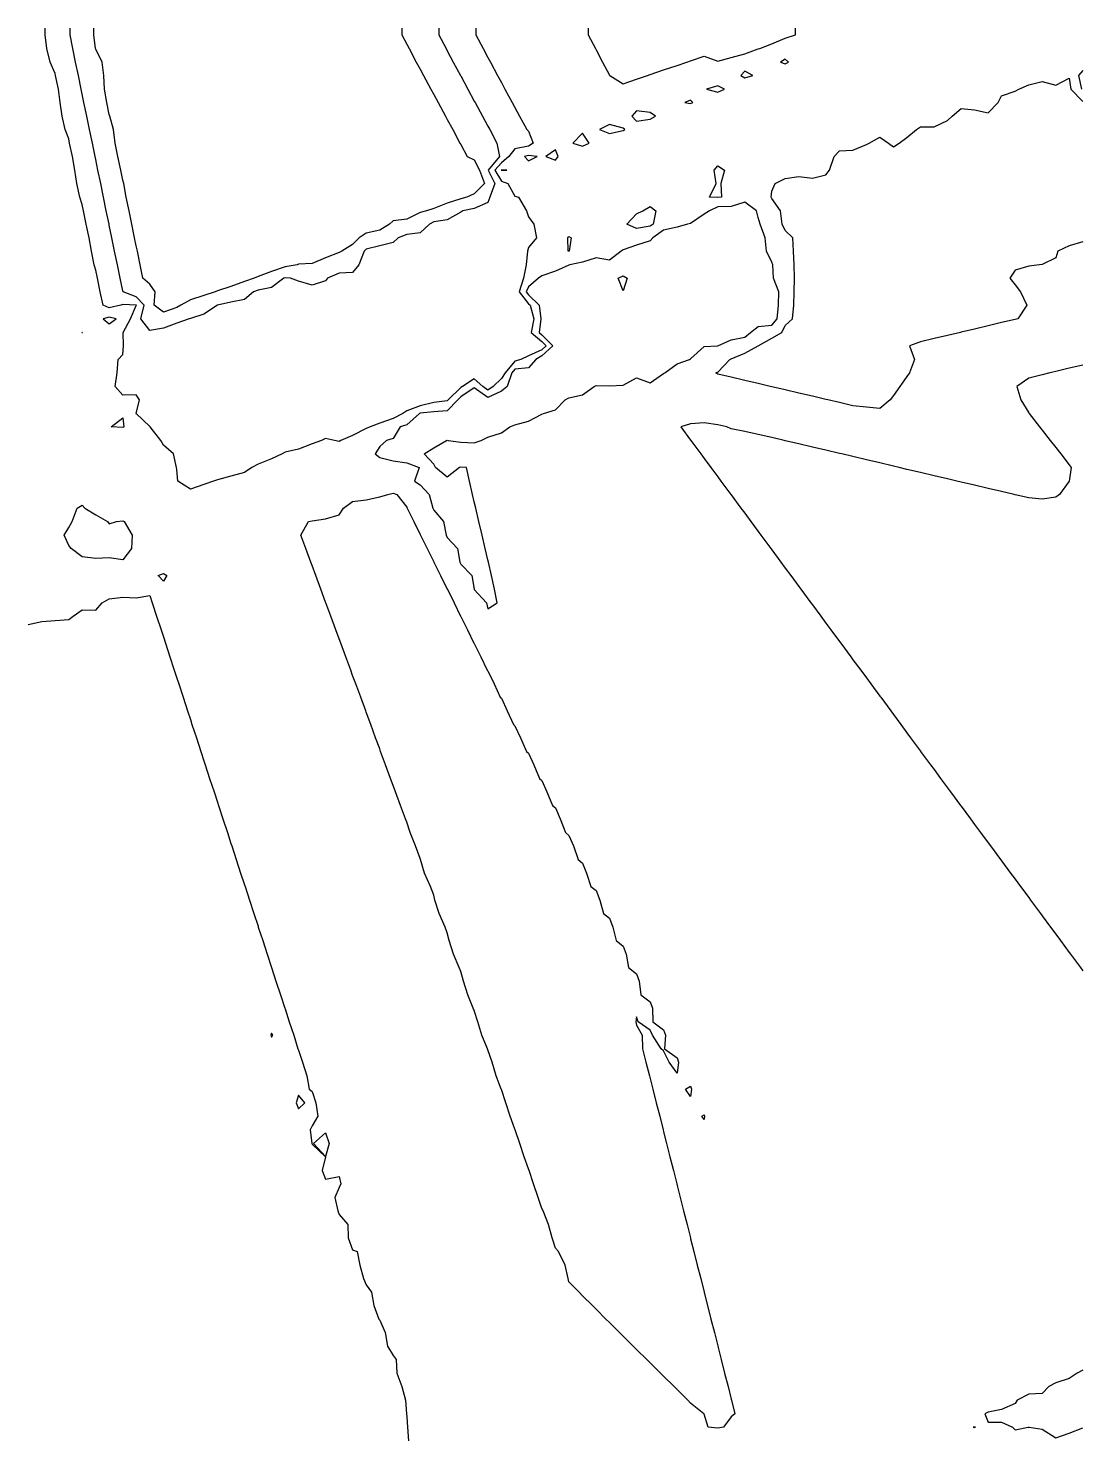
# Model space of a CAD drawing. Header units: metres. Extents: x 2681030 to 2681330, y 1246000 to 1246290.
# Drawn here: x 2681080.3 to 2681119.2, y 1246237.8 to 1246290 of the extents above; entities that cross this region are included whole.
import ezdxf

# ---------------------------------------------------------------- set-up
doc = ezdxf.new("R2010")
doc.units = ezdxf.units.M
doc.layers.add('BASIS_HOEHENLINIEN', color=8, linetype='Continuous')

msp = doc.modelspace()

# ---------------------------------------------------------------- linework, layer by layer
at = {"layer": 'BASIS_HOEHENLINIEN'}
for points in [[(2681096.804, 1246290, 430), (2681096.804, 1246289.75, 430), (2681097.073, 1246289.25, 430), (2681097.25, 1246288.922, 430), (2681097.343, 1246288.75, 430), (2681097.612, 1246288.25, 430), (2681097.75, 1246287.993, 430), (2681097.881, 1246287.75, 430), (2681098.15, 1246287.25, 430), (2681098.25, 1246287.064, 430), (2681098.419, 1246286.75, 430), (2681098.688, 1246286.25, 430), (2681098.75, 1246286.188, 430), (2681098.93, 1246285.75, 430), (2681098.75, 1246285.64, 430), (2681098.25, 1246285.541, 430), (2681098.025, 1246285.25, 430), (2681097.75, 1246285.017, 430), (2681097.506, 1246284.75, 430), (2681097.75, 1246284.347, 430), (2681097.992, 1246284.25, 430), (2681098.25, 1246283.788, 430), (2681098.378, 1246283.75, 430), (2681098.679, 1246283.25, 430), (2681098.75, 1246283.023, 430), (2681098.95, 1246282.75, 430), (2681099.05, 1246282.25, 430), (2681098.75, 1246281.894, 430), (2681098.718, 1246281.75, 430), (2681098.672, 1246281.25, 430), (2681098.567, 1246280.75, 430), (2681098.41, 1246280.25, 430), (2681098.75, 1246279.81, 430), (2681098.812, 1246279.75, 430), (2681098.952, 1246279.25, 430), (2681098.85, 1246278.75, 430), (2681099.25, 1246278.409, 430), (2681099.409, 1246278.25, 430), (2681099.25, 1246278.105, 430), (2681098.75, 1246277.886, 430), (2681098.475, 1246277.75, 430), (2681098.25, 1246277.678, 430), (2681097.893, 1246277.25, 430), (2681097.75, 1246277.044, 430), (2681097.45, 1246276.75, 430), (2681097.25, 1246276.605, 430), (2681097.067, 1246276.75, 430), (2681096.75, 1246277.031, 430), (2681096.311, 1246276.75, 430), (2681096.25, 1246276.704, 430), (2681095.787, 1246276.25, 430), (2681095.75, 1246276.212, 430), (2681095.25, 1246276.15, 430), (2681094.75, 1246276.036, 430), (2681094.25, 1246275.849, 430), (2681094.11, 1246275.75, 430), (2681093.75, 1246275.561, 430), (2681093.25, 1246275.393, 430), (2681092.896, 1246275.25, 430), (2681092.75, 1246275.191, 430), (2681092.25, 1246274.93, 430), (2681091.819, 1246274.75, 430), (2681091.75, 1246274.713, 430), (2681091.585, 1246274.75, 430), (2681091.25, 1246274.827, 430), (2681091.097, 1246274.75, 430), (2681090.75, 1246274.624, 430), (2681090.25, 1246274.434, 430), (2681089.75, 1246274.319, 430), (2681089.646, 1246274.25, 430), (2681089.25, 1246274.066, 430), (2681088.75, 1246273.879, 430), (2681088.528, 1246273.75, 430), (2681088.25, 1246273.569, 430), (2681087.75, 1246273.429, 430), (2681087.25, 1246273.3, 430), (2681087.106, 1246273.25, 430), (2681086.75, 1246273.12, 430), (2681086.25, 1246272.952, 430), (2681085.786, 1246273.25, 430), (2681085.75, 1246273.672, 430), (2681085.74, 1246273.75, 430), (2681085.627, 1246274.25, 430), (2681085.25, 1246274.579, 430), (2681085.154, 1246274.75, 430), (2681084.757, 1246275.25, 430), (2681084.75, 1246275.273, 430), (2681084.25, 1246275.749, 430), (2681084.229, 1246275.75, 430), (2681084.25, 1246275.751, 430), (2681084.362, 1246276.25, 430), (2681084.25, 1246276.436, 430), (2681083.75, 1246276.427, 430), (2681083.467, 1246276.75, 430), (2681083.546, 1246277.25, 430), (2681083.576, 1246277.75, 430), (2681083.75, 1246277.934, 430), (2681083.774, 1246278.25, 430), (2681083.764, 1246278.75, 430), (2681084.033, 1246279.25, 430), (2681084.25, 1246279.737, 430), (2681084.255, 1246279.75, 430), (2681084.25, 1246279.755, 430), (2681083.75, 1246279.774, 430), (2681083.672, 1246279.75, 430), (2681083.25, 1246279.655, 430), (2681083.018, 1246279.75, 430), (2681082.915, 1246280.25, 430), (2681082.812, 1246280.75, 430), (2681082.75, 1246281.05, 430), (2681082.695, 1246281.25, 430), (2681082.59, 1246281.75, 430), (2681082.503, 1246282.25, 430), (2681082.4, 1246282.75, 430), (2681082.297, 1246283.25, 430), (2681082.25, 1246283.476, 430), (2681082.163, 1246283.75, 430), (2681082.053, 1246284.25, 430), (2681081.979, 1246284.75, 430), (2681081.884, 1246285.25, 430), (2681081.781, 1246285.75, 430), (2681081.75, 1246285.902, 430), (2681081.621, 1246286.25, 430), (2681081.505, 1246286.75, 430), (2681081.432, 1246287.25, 430), (2681081.369, 1246287.75, 430), (2681081.266, 1246288.25, 430), (2681081.25, 1246288.329, 430), (2681081.061, 1246288.75, 430), (2681080.943, 1246289.25, 430), (2681080.873, 1246289.75, 430), (2681080.873, 1246290, 430)], [(2681095.435, 1246290, 430.5), (2681095.435, 1246289.75, 430.5), (2681095.704, 1246289.25, 430.5), (2681095.75, 1246289.165, 430.5), (2681095.973, 1246288.75, 430.5), (2681096.243, 1246288.25, 430.5), (2681096.25, 1246288.236, 430.5), (2681096.512, 1246287.75, 430.5), (2681096.75, 1246287.307, 430.5), (2681096.781, 1246287.25, 430.5), (2681097.05, 1246286.75, 430.5), (2681097.25, 1246286.378, 430.5), (2681097.319, 1246286.25, 430.5), (2681097.588, 1246285.75, 430.5), (2681097.681, 1246285.25, 430.5), (2681097.264, 1246284.75, 430.5), (2681097.508, 1246284.25, 430.5), (2681097.321, 1246283.75, 430.5), (2681097.25, 1246283.554, 430.5), (2681096.75, 1246283.329, 430.5), (2681096.33, 1246283.25, 430.5), (2681096.25, 1246283.194, 430.5), (2681095.75, 1246282.914, 430.5), (2681095.25, 1246282.833, 430.5), (2681095.087, 1246282.75, 430.5), (2681094.75, 1246282.43, 430.5), (2681094.25, 1246282.371, 430.5), (2681093.938, 1246282.25, 430.5), (2681093.75, 1246282.073, 430.5), (2681093.25, 1246281.945, 430.5), (2681092.75, 1246281.826, 430.5), (2681092.675, 1246281.75, 430.5), (2681092.475, 1246281.25, 430.5), (2681092.25, 1246280.969, 430.5), (2681091.75, 1246280.941, 430.5), (2681091.324, 1246280.75, 430.5), (2681091.25, 1246280.661, 430.5), (2681090.75, 1246280.494, 430.5), (2681090.25, 1246280.644, 430.5), (2681089.947, 1246280.75, 430.5), (2681089.75, 1246280.766, 430.5), (2681089.707, 1246280.75, 430.5), (2681089.25, 1246280.405, 430.5), (2681088.75, 1246280.311, 430.5), (2681088.589, 1246280.25, 430.5), (2681088.25, 1246279.971, 430.5), (2681087.75, 1246279.871, 430.5), (2681087.25, 1246279.752, 430.5), (2681087.247, 1246279.75, 430.5), (2681086.75, 1246279.422, 430.5), (2681086.25, 1246279.258, 430.5), (2681086.206, 1246279.25, 430.5), (2681085.75, 1246279.095, 430.5), (2681085.25, 1246278.906, 430.5), (2681084.75, 1246278.814, 430.5), (2681084.415, 1246279.25, 430.5), (2681084.539, 1246279.75, 430.5), (2681084.25, 1246280.068, 430.5), (2681083.758, 1246280.25, 430.5), (2681083.75, 1246280.287, 430.5), (2681083.655, 1246280.75, 430.5), (2681083.552, 1246281.25, 430.5), (2681083.448, 1246281.75, 430.5), (2681083.345, 1246282.25, 430.5), (2681083.25, 1246282.713, 430.5), (2681083.242, 1246282.75, 430.5), (2681083.139, 1246283.25, 430.5), (2681083.036, 1246283.75, 430.5), (2681082.933, 1246284.25, 430.5), (2681082.83, 1246284.75, 430.5), (2681082.75, 1246285.139, 430.5), (2681082.727, 1246285.25, 430.5), (2681082.624, 1246285.75, 430.5), (2681082.521, 1246286.25, 430.5), (2681082.418, 1246286.75, 430.5), (2681082.315, 1246287.25, 430.5), (2681082.25, 1246287.565, 430.5), (2681082.212, 1246287.75, 430.5), (2681082.109, 1246288.25, 430.5), (2681082.006, 1246288.75, 430.5), (2681081.903, 1246289.25, 430.5), (2681081.8, 1246289.75, 430.5), (2681081.8, 1246290, 430.5)], [(2681094.066, 1246290, 431), (2681094.066, 1246289.75, 431), (2681094.25, 1246289.408, 431), (2681094.335, 1246289.25, 431), (2681094.604, 1246288.75, 431), (2681094.75, 1246288.48, 431), (2681094.874, 1246288.25, 431), (2681095.143, 1246287.75, 431), (2681095.25, 1246287.551, 431), (2681095.412, 1246287.25, 431), (2681095.681, 1246286.75, 431), (2681095.75, 1246286.622, 431), (2681095.95, 1246286.25, 431), (2681096.219, 1246285.75, 431), (2681096.25, 1246285.693, 431), (2681096.488, 1246285.25, 431), (2681096.75, 1246285.128, 431), (2681096.944, 1246284.75, 431), (2681097.122, 1246284.25, 431), (2681096.75, 1246283.878, 431), (2681096.469, 1246283.75, 431), (2681096.25, 1246283.683, 431), (2681095.75, 1246283.53, 431), (2681095.25, 1246283.333, 431), (2681094.979, 1246283.25, 431), (2681094.75, 1246283.185, 431), (2681094.25, 1246282.94, 431), (2681093.75, 1246282.87, 431), (2681093.616, 1246282.75, 431), (2681093.25, 1246282.527, 431), (2681092.75, 1246282.42, 431), (2681092.49, 1246282.25, 431), (2681092.25, 1246282.002, 431), (2681091.844, 1246281.75, 431), (2681091.75, 1246281.699, 431), (2681091.25, 1246281.505, 431), (2681090.75, 1246281.292, 431), (2681090.25, 1246281.267, 431), (2681090.202, 1246281.25, 431), (2681089.75, 1246281.172, 431), (2681089.25, 1246280.999, 431), (2681088.75, 1246280.821, 431), (2681088.607, 1246280.75, 431), (2681088.25, 1246280.627, 431), (2681087.75, 1246280.443, 431), (2681087.25, 1246280.282, 431), (2681087.165, 1246280.25, 431), (2681086.75, 1246280.107, 431), (2681086.25, 1246279.948, 431), (2681085.9, 1246279.75, 431), (2681085.75, 1246279.669, 431), (2681085.25, 1246279.502, 431), (2681084.904, 1246279.75, 431), (2681084.944, 1246280.25, 431), (2681084.75, 1246280.532, 431), (2681084.497, 1246280.75, 431), (2681084.394, 1246281.25, 431), (2681084.291, 1246281.75, 431), (2681084.25, 1246281.95, 431), (2681084.188, 1246282.25, 431), (2681084.085, 1246282.75, 431), (2681083.982, 1246283.25, 431), (2681083.879, 1246283.75, 431), (2681083.785, 1246284.25, 431), (2681083.75, 1246284.376, 431), (2681083.673, 1246284.75, 431), (2681083.57, 1246285.25, 431), (2681083.471, 1246285.75, 431), (2681083.41, 1246286.25, 431), (2681083.274, 1246286.75, 431), (2681083.25, 1246286.802, 431), (2681083.158, 1246287.25, 431), (2681083.073, 1246287.75, 431), (2681083.048, 1246288.25, 431), (2681082.991, 1246288.75, 431), (2681082.75, 1246289.228, 431), (2681082.745, 1246289.25, 431), (2681082.683, 1246289.75, 431), (2681082.683, 1246290, 431)], [(2681100.958, 1246290, 429.5), (2681100.958, 1246289.75, 429.5), (2681101.225, 1246289.25, 429.5), (2681101.25, 1246289.203, 429.5), (2681101.492, 1246288.75, 429.5), (2681101.75, 1246288.267, 429.5), (2681101.76, 1246288.25, 429.5), (2681102.25, 1246287.942, 429.5), (2681102.75, 1246288.113, 429.5), (2681103.151, 1246288.25, 429.5), (2681103.25, 1246288.284, 429.5), (2681103.75, 1246288.455, 429.5), (2681104.25, 1246288.626, 429.5), (2681104.613, 1246288.75, 429.5), (2681104.75, 1246288.797, 429.5), (2681105.25, 1246288.968, 429.5), (2681105.75, 1246288.782, 429.5), (2681106.25, 1246288.912, 429.5), (2681106.75, 1246289.051, 429.5), (2681107.25, 1246289.232, 429.5), (2681107.304, 1246289.25, 429.5), (2681107.75, 1246289.418, 429.5), (2681108.25, 1246289.626, 429.5), (2681108.632, 1246289.75, 429.5), (2681108.632, 1246290, 429.5)], [(2681108.25, 1246288.679, 429.5), (2681108.374, 1246288.75, 429.5), (2681108.25, 1246288.853, 429.5), (2681108.067, 1246288.75, 429.5), (2681108.25, 1246288.679, 429.5)], [(2681112.13, 1246276.25, 430), (2681111.75, 1246275.931, 430), (2681111.25, 1246275.982, 430), (2681110.75, 1246276.032, 430), (2681110.25, 1246276.149, 430), (2681109.821, 1246276.25, 430), (2681109.75, 1246276.267, 430), (2681109.25, 1246276.384, 430), (2681108.75, 1246276.502, 430), (2681108.25, 1246276.619, 430), (2681107.75, 1246276.737, 430), (2681107.694, 1246276.75, 430), (2681107.25, 1246276.854, 430), (2681106.75, 1246276.972, 430), (2681106.25, 1246277.09, 430), (2681105.75, 1246277.207, 430), (2681105.678, 1246277.25, 430), (2681105.75, 1246277.283, 430), (2681106.201, 1246277.75, 430), (2681106.25, 1246277.77, 430), (2681106.75, 1246277.974, 430), (2681107.25, 1246278.248, 430), (2681107.252, 1246278.25, 430), (2681107.75, 1246278.533, 430), (2681108.121, 1246278.75, 430), (2681108.25, 1246278.999, 430), (2681108.514, 1246279.25, 430), (2681108.563, 1246279.75, 430), (2681108.573, 1246280.25, 430), (2681108.594, 1246280.75, 430), (2681108.574, 1246281.25, 430), (2681108.552, 1246281.75, 430), (2681108.533, 1246282.25, 430), (2681108.25, 1246282.52, 430), (2681108.133, 1246282.75, 430), (2681108.07, 1246283.25, 430), (2681107.75, 1246283.704, 430), (2681107.729, 1246283.75, 430), (2681107.75, 1246283.968, 430), (2681107.87, 1246284.25, 430), (2681108.25, 1246284.44, 430), (2681108.75, 1246284.509, 430), (2681109.25, 1246284.457, 430), (2681109.75, 1246284.579, 430), (2681109.882, 1246284.75, 430), (2681110.054, 1246285.25, 430), (2681110.25, 1246285.461, 430), (2681110.75, 1246285.485, 430), (2681111.25, 1246285.698, 430), (2681111.347, 1246285.75, 430), (2681111.75, 1246285.964, 430), (2681112.062, 1246285.75, 430), (2681112.25, 1246285.61, 430), (2681112.462, 1246285.75, 430), (2681112.75, 1246285.956, 430), (2681113.108, 1246286.25, 430), (2681113.25, 1246286.356, 430), (2681113.75, 1246286.352, 430), (2681114.25, 1246286.582, 430), (2681114.424, 1246286.75, 430), (2681114.75, 1246287.033, 430), (2681115.25, 1246286.98, 430), (2681115.75, 1246286.868, 430), (2681116.123, 1246287.25, 430), (2681116.25, 1246287.494, 430), (2681116.75, 1246287.668, 430), (2681116.884, 1246287.75, 430), (2681117.25, 1246287.902, 430), (2681117.75, 1246288.024, 430), (2681118.25, 1246287.894, 430), (2681118.75, 1246288.15, 430), (2681118.81, 1246287.75, 430), (2681119.25, 1246287.289, 430)], [(2681106.75, 1246288.163, 429.5), (2681107.054, 1246288.25, 429.5), (2681106.75, 1246288.408, 429.5), (2681106.61, 1246288.25, 429.5), (2681106.75, 1246288.163, 429.5)], [(2681119.25, 1246288.438, 429.5), (2681119.089, 1246288.25, 429.5), (2681119.206, 1246287.75, 429.5)], [(2681105.75, 1246287.633, 429.5), (2681105.999, 1246287.75, 429.5), (2681105.75, 1246287.87, 429.5), (2681105.341, 1246287.75, 429.5), (2681105.75, 1246287.633, 429.5)], [(2681104.75, 1246287.209, 429.5), (2681104.825, 1246287.25, 429.5), (2681104.75, 1246287.341, 429.5), (2681104.529, 1246287.25, 429.5), (2681104.75, 1246287.209, 429.5)], [(2681103.25, 1246286.637, 429.5), (2681103.451, 1246286.75, 429.5), (2681103.25, 1246286.882, 429.5), (2681102.75, 1246286.945, 429.5), (2681102.578, 1246286.75, 429.5), (2681102.75, 1246286.557, 429.5), (2681103.25, 1246286.637, 429.5)], [(2681100.75, 1246285.642, 429.5), (2681101.002, 1246285.75, 429.5), (2681100.75, 1246286.114, 429.5), (2681100.395, 1246285.75, 429.5), (2681100.75, 1246285.642, 429.5)], [(2681102.25, 1246286.216, 429.5), (2681102.312, 1246286.25, 429.5), (2681102.25, 1246286.303, 429.5), (2681101.75, 1246286.443, 429.5), (2681101.373, 1246286.25, 429.5), (2681101.75, 1246286.107, 429.5), (2681102.25, 1246286.216, 429.5)], [(2681099.75, 1246285.121, 429.5), (2681099.85, 1246285.25, 429.5), (2681099.75, 1246285.498, 429.5), (2681099.389, 1246285.25, 429.5), (2681099.75, 1246285.121, 429.5)], [(2681098.75, 1246285.089, 429.5), (2681099.079, 1246285.25, 429.5), (2681098.75, 1246285.292, 429.5), (2681098.6, 1246285.25, 429.5), (2681098.75, 1246285.089, 429.5)], [(2681097.75, 1246284.745, 429.5), (2681097.956, 1246284.75, 429.5), (2681097.75, 1246284.753, 429.5), (2681097.747, 1246284.75, 429.5), (2681097.75, 1246284.745, 429.5)], [(2681105.893, 1246283.75, 430), (2681105.75, 1246283.741, 430), (2681105.451, 1246283.75, 430), (2681105.698, 1246284.25, 430), (2681105.617, 1246284.75, 430), (2681105.75, 1246284.908, 430), (2681105.996, 1246284.75, 430), (2681105.861, 1246284.25, 430), (2681105.893, 1246283.75, 430)], [(2681097.25, 1246268.518, 429.5), (2681097.591, 1246268.75, 429.5), (2681097.501, 1246269.25, 429.5), (2681097.385, 1246269.75, 429.5), (2681097.269, 1246270.25, 429.5), (2681097.25, 1246270.331, 429.5), (2681097.153, 1246270.75, 429.5), (2681097.036, 1246271.25, 429.5), (2681096.92, 1246271.75, 429.5), (2681096.804, 1246272.25, 429.5), (2681096.75, 1246272.483, 429.5), (2681096.688, 1246272.75, 429.5), (2681096.571, 1246273.25, 429.5), (2681096.455, 1246273.75, 429.5), (2681096.25, 1246273.768, 429.5), (2681096.205, 1246273.75, 429.5), (2681095.75, 1246273.393, 429.5), (2681095.316, 1246273.75, 429.5), (2681095.25, 1246273.874, 429.5), (2681094.895, 1246274.25, 429.5), (2681095.25, 1246274.481, 429.5), (2681095.723, 1246274.75, 429.5), (2681095.75, 1246274.76, 429.5), (2681095.784, 1246274.75, 429.5), (2681096.25, 1246274.682, 429.5), (2681096.75, 1246274.668, 429.5), (2681097.001, 1246274.75, 429.5), (2681097.25, 1246274.874, 429.5), (2681097.75, 1246275.035, 429.5), (2681098.058, 1246275.25, 429.5), (2681098.25, 1246275.334, 429.5), (2681098.75, 1246275.46, 429.5), (2681099.25, 1246275.728, 429.5), (2681099.311, 1246275.75, 429.5), (2681099.75, 1246275.889, 429.5), (2681100.113, 1246276.25, 429.5), (2681100.25, 1246276.325, 429.5), (2681100.75, 1246276.444, 429.5), (2681101.186, 1246276.75, 429.5), (2681101.25, 1246276.789, 429.5), (2681101.75, 1246276.773, 429.5), (2681102.25, 1246276.792, 429.5), (2681102.75, 1246277.068, 429.5), (2681103.25, 1246276.887, 429.5), (2681103.75, 1246277.227, 429.5), (2681103.796, 1246277.25, 429.5), (2681104.25, 1246277.585, 429.5), (2681104.703, 1246277.75, 429.5), (2681104.75, 1246277.77, 429.5), (2681105.25, 1246278.225, 429.5), (2681105.75, 1246278.248, 429.5), (2681105.758, 1246278.25, 429.5), (2681106.25, 1246278.467, 429.5), (2681106.75, 1246278.575, 429.5), (2681106.965, 1246278.75, 429.5), (2681107.25, 1246278.964, 429.5), (2681107.75, 1246279.011, 429.5), (2681107.953, 1246279.25, 429.5), (2681107.994, 1246279.75, 429.5), (2681108.01, 1246280.25, 429.5), (2681107.813, 1246280.75, 429.5), (2681107.79, 1246281.25, 429.5), (2681107.75, 1246281.35, 429.5), (2681107.56, 1246281.75, 429.5), (2681107.507, 1246282.25, 429.5), (2681107.321, 1246282.75, 429.5), (2681107.25, 1246283, 429.5), (2681107.182, 1246283.25, 429.5), (2681106.75, 1246283.563, 429.5), (2681106.25, 1246283.406, 429.5), (2681105.75, 1246283.39, 429.5), (2681105.442, 1246283.25, 429.5), (2681105.25, 1246283.12, 429.5), (2681104.75, 1246282.78, 429.5), (2681104.637, 1246282.75, 429.5), (2681104.25, 1246282.637, 429.5), (2681103.75, 1246282.525, 429.5), (2681103.357, 1246282.25, 429.5), (2681103.25, 1246282.132, 429.5), (2681102.75, 1246281.969, 429.5), (2681102.25, 1246281.797, 429.5), (2681102.185, 1246281.75, 429.5), (2681101.75, 1246281.421, 429.5), (2681101.25, 1246281.51, 429.5), (2681100.75, 1246281.349, 429.5), (2681100.28, 1246281.25, 429.5), (2681100.25, 1246281.239, 429.5), (2681099.75, 1246281.016, 429.5), (2681099.25, 1246280.837, 429.5), (2681099.122, 1246280.75, 429.5), (2681098.75, 1246280.437, 429.5), (2681098.667, 1246280.25, 429.5), (2681098.75, 1246280.143, 429.5), (2681099.152, 1246279.75, 429.5), (2681099.207, 1246279.25, 429.5), (2681099.145, 1246278.75, 429.5), (2681099.25, 1246278.66, 429.5), (2681099.659, 1246278.25, 429.5), (2681099.25, 1246277.877, 429.5), (2681099.029, 1246277.75, 429.5), (2681098.75, 1246277.443, 429.5), (2681098.25, 1246277.385, 429.5), (2681098.137, 1246277.25, 429.5), (2681097.961, 1246276.75, 429.5), (2681097.75, 1246276.578, 429.5), (2681097.25, 1246276.343, 429.5), (2681096.75, 1246276.695, 429.5), (2681096.25, 1246276.363, 429.5), (2681096.135, 1246276.25, 429.5), (2681095.75, 1246275.85, 429.5), (2681095.25, 1246275.805, 429.5), (2681094.75, 1246275.763, 429.5), (2681094.722, 1246275.75, 429.5), (2681094.25, 1246275.328, 429.5), (2681094.003, 1246275.25, 429.5), (2681093.75, 1246274.818, 429.5), (2681093.507, 1246274.75, 429.5), (2681093.25, 1246274.532, 429.5), (2681093.081, 1246274.25, 429.5), (2681093.25, 1246274.117, 429.5), (2681093.75, 1246273.992, 429.5), (2681094.25, 1246273.929, 429.5), (2681094.705, 1246273.75, 429.5), (2681094.537, 1246273.25, 429.5), (2681094.75, 1246273.11, 429.5), (2681095.085, 1246272.75, 429.5), (2681095.213, 1246272.25, 429.5), (2681095.25, 1246272.176, 429.5), (2681095.605, 1246271.75, 429.5), (2681095.708, 1246271.25, 429.5), (2681095.75, 1246271.166, 429.5), (2681096.128, 1246270.75, 429.5), (2681096.211, 1246270.25, 429.5), (2681096.25, 1246270.17, 429.5), (2681096.656, 1246269.75, 429.5), (2681096.742, 1246269.25, 429.5), (2681096.75, 1246269.232, 429.5), (2681097.202, 1246268.75, 429.5), (2681097.25, 1246268.518, 429.5)], [(2681103.369, 1246282.75, 430), (2681103.25, 1246282.673, 430), (2681102.75, 1246282.594, 430), (2681102.39, 1246282.75, 430), (2681102.75, 1246283.137, 430), (2681102.983, 1246283.25, 430), (2681103.25, 1246283.404, 430), (2681103.458, 1246283.25, 430), (2681103.369, 1246282.75, 430)], [(2681100.261, 1246281.75, 430), (2681100.25, 1246281.749, 430), (2681100.223, 1246281.75, 430), (2681100.206, 1246282.25, 430), (2681100.25, 1246282.29, 430), (2681100.336, 1246282.25, 430), (2681100.261, 1246281.75, 430)], [(2681119.25, 1246282.099, 430), (2681118.75, 1246281.947, 430), (2681118.33, 1246281.75, 430), (2681118.25, 1246281.505, 430), (2681117.75, 1246281.264, 430), (2681117.653, 1246281.25, 430), (2681117.25, 1246281.194, 430), (2681116.75, 1246281.051, 430), (2681116.558, 1246280.75, 430), (2681116.75, 1246280.503, 430), (2681116.947, 1246280.25, 430), (2681117.188, 1246279.75, 430), (2681116.846, 1246279.25, 430), (2681116.75, 1246279.227, 430), (2681116.25, 1246279.109, 430), (2681115.75, 1246278.991, 430), (2681115.25, 1246278.873, 430), (2681114.75, 1246278.755, 430), (2681114.729, 1246278.75, 430), (2681114.25, 1246278.637, 430), (2681113.75, 1246278.519, 430), (2681113.25, 1246278.401, 430), (2681112.845, 1246278.25, 430), (2681113.028, 1246277.75, 430), (2681112.841, 1246277.25, 430), (2681112.75, 1246277.121, 430), (2681112.486, 1246276.75, 430), (2681112.25, 1246276.418, 430), (2681112.13, 1246276.25, 430)], [(2681102.397, 1246280.75, 429.5), (2681102.25, 1246280.283, 429.5), (2681102.067, 1246280.75, 429.5), (2681102.25, 1246280.838, 429.5), (2681102.397, 1246280.75, 429.5)], [(2681083.25, 1246279.066, 429.5), (2681083.508, 1246279.25, 429.5), (2681083.25, 1246279.311, 429.5), (2681083.026, 1246279.25, 429.5), (2681083.25, 1246279.066, 429.5)], [(2681082.25, 1246278.744, 429.5), (2681082.262, 1246278.75, 429.5), (2681082.25, 1246278.759, 429.5), (2681082.241, 1246278.75, 429.5), (2681082.25, 1246278.744, 429.5)], [(2681119.25, 1246277.537, 429.5), (2681118.75, 1246277.419, 429.5), (2681118.25, 1246277.301, 429.5), (2681118.034, 1246277.25, 429.5), (2681117.75, 1246277.183, 429.5), (2681117.25, 1246277.049, 429.5), (2681116.81, 1246276.75, 429.5), (2681116.96, 1246276.25, 429.5), (2681117.25, 1246275.778, 429.5), (2681117.265, 1246275.75, 429.5), (2681117.654, 1246275.25, 429.5), (2681117.75, 1246275.127, 429.5), (2681118.044, 1246274.75, 429.5), (2681118.25, 1246274.487, 429.5), (2681118.435, 1246274.25, 429.5), (2681118.75, 1246273.846, 429.5), (2681118.825, 1246273.75, 429.5), (2681118.75, 1246273.251, 429.5), (2681118.749, 1246273.25, 429.5), (2681118.394, 1246272.75, 429.5), (2681118.25, 1246272.659, 429.5), (2681117.75, 1246272.575, 429.5), (2681117.25, 1246272.624, 429.5), (2681116.75, 1246272.742, 429.5), (2681116.716, 1246272.75, 429.5), (2681116.25, 1246272.86, 429.5), (2681115.75, 1246272.977, 429.5), (2681115.25, 1246273.095, 429.5), (2681114.75, 1246273.212, 429.5), (2681114.589, 1246273.25, 429.5), (2681114.25, 1246273.33, 429.5), (2681113.75, 1246273.447, 429.5), (2681113.25, 1246273.565, 429.5), (2681112.75, 1246273.682, 429.5), (2681112.463, 1246273.75, 429.5), (2681112.25, 1246273.8, 429.5), (2681111.75, 1246273.918, 429.5), (2681111.25, 1246274.035, 429.5), (2681110.75, 1246274.153, 429.5), (2681110.336, 1246274.25, 429.5), (2681110.25, 1246274.27, 429.5), (2681109.75, 1246274.388, 429.5), (2681109.25, 1246274.505, 429.5), (2681108.75, 1246274.623, 429.5), (2681108.25, 1246274.74, 429.5), (2681108.21, 1246274.75, 429.5), (2681107.75, 1246274.858, 429.5), (2681107.25, 1246274.976, 429.5), (2681106.75, 1246275.087, 429.5), (2681106.25, 1246275.176, 429.5), (2681106.083, 1246275.25, 429.5), (2681105.75, 1246275.328, 429.5), (2681105.25, 1246275.407, 429.5), (2681104.75, 1246275.362, 429.5), (2681104.391, 1246275.25, 429.5), (2681104.75, 1246274.764, 429.5), (2681104.761, 1246274.75, 429.5), (2681105.13, 1246274.25, 429.5), (2681105.25, 1246274.087, 429.5), (2681105.499, 1246273.75, 429.5), (2681105.75, 1246273.41, 429.5), (2681105.869, 1246273.25, 429.5), (2681106.238, 1246272.75, 429.5), (2681106.25, 1246272.734, 429.5), (2681106.607, 1246272.25, 429.5), (2681106.75, 1246272.057, 429.5), (2681106.976, 1246271.75, 429.5), (2681107.25, 1246271.38, 429.5), (2681107.346, 1246271.25, 429.5), (2681107.715, 1246270.75, 429.5), (2681107.75, 1246270.703, 429.5), (2681108.084, 1246270.25, 429.5), (2681108.25, 1246270.026, 429.5), (2681108.454, 1246269.75, 429.5), (2681108.75, 1246269.35, 429.5), (2681108.824, 1246269.25, 429.5), (2681109.193, 1246268.75, 429.5), (2681109.25, 1246268.673, 429.5), (2681109.562, 1246268.25, 429.5), (2681109.75, 1246267.996, 429.5), (2681109.932, 1246267.75, 429.5), (2681110.25, 1246267.319, 429.5), (2681110.301, 1246267.25, 429.5), (2681110.67, 1246266.75, 429.5), (2681110.75, 1246266.642, 429.5), (2681111.04, 1246266.25, 429.5), (2681111.25, 1246265.965, 429.5), (2681111.409, 1246265.75, 429.5), (2681111.75, 1246265.288, 429.5), (2681111.778, 1246265.25, 429.5), (2681112.147, 1246264.75, 429.5), (2681112.25, 1246264.611, 429.5), (2681112.517, 1246264.25, 429.5), (2681112.75, 1246263.934, 429.5), (2681112.886, 1246263.75, 429.5), (2681113.25, 1246263.257, 429.5), (2681113.255, 1246263.25, 429.5), (2681113.625, 1246262.75, 429.5), (2681113.75, 1246262.58, 429.5), (2681113.994, 1246262.25, 429.5), (2681114.25, 1246261.903, 429.5), (2681114.363, 1246261.75, 429.5), (2681114.733, 1246261.25, 429.5), (2681114.75, 1246261.226, 429.5), (2681115.102, 1246260.75, 429.5), (2681115.25, 1246260.549, 429.5), (2681115.471, 1246260.25, 429.5), (2681115.75, 1246259.872, 429.5), (2681115.84, 1246259.75, 429.5), (2681116.21, 1246259.25, 429.5), (2681116.25, 1246259.195, 429.5), (2681116.579, 1246258.75, 429.5), (2681116.75, 1246258.519, 429.5), (2681116.948, 1246258.25, 429.5), (2681117.25, 1246257.842, 429.5), (2681117.318, 1246257.75, 429.5), (2681117.687, 1246257.25, 429.5), (2681117.75, 1246257.165, 429.5), (2681118.056, 1246256.75, 429.5), (2681118.25, 1246256.488, 429.5), (2681118.426, 1246256.25, 429.5), (2681118.75, 1246255.811, 429.5), (2681118.795, 1246255.75, 429.5), (2681119.164, 1246255.25, 429.5), (2681119.25, 1246255.134, 429.5)], [(2681083.793, 1246275.25, 430), (2681083.75, 1246275.232, 430), (2681083.322, 1246275.25, 430), (2681083.75, 1246275.59, 430), (2681083.793, 1246275.25, 430)], [(2681105.962, 1246238.25, 430), (2681105.75, 1246238.214, 430), (2681105.399, 1246238.25, 430), (2681105.25, 1246238.737, 430), (2681105.237, 1246238.75, 430), (2681104.75, 1246239.144, 430), (2681104.643, 1246239.25, 430), (2681104.25, 1246239.64, 430), (2681104.139, 1246239.75, 430), (2681103.75, 1246240.136, 430), (2681103.635, 1246240.25, 430), (2681103.25, 1246240.632, 430), (2681103.131, 1246240.75, 430), (2681102.75, 1246241.128, 430), (2681102.627, 1246241.25, 430), (2681102.25, 1246241.623, 430), (2681102.122, 1246241.75, 430), (2681101.75, 1246242.119, 430), (2681101.618, 1246242.25, 430), (2681101.25, 1246242.615, 430), (2681101.114, 1246242.75, 430), (2681100.75, 1246243.111, 430), (2681100.625, 1246243.25, 430), (2681100.25, 1246243.622, 430), (2681100.226, 1246243.75, 430), (2681100.106, 1246244.25, 430), (2681099.862, 1246244.75, 430), (2681099.75, 1246244.879, 430), (2681099.624, 1246245.25, 430), (2681099.489, 1246245.75, 430), (2681099.301, 1246246.25, 430), (2681099.25, 1246246.346, 430), (2681099.11, 1246246.75, 430), (2681098.942, 1246247.25, 430), (2681098.774, 1246247.75, 430), (2681098.75, 1246247.811, 430), (2681098.592, 1246248.25, 430), (2681098.43, 1246248.75, 430), (2681098.259, 1246249.25, 430), (2681098.25, 1246249.278, 430), (2681098.072, 1246249.75, 430), (2681097.918, 1246250.25, 430), (2681097.75, 1246250.744, 430), (2681097.747, 1246250.75, 430), (2681097.552, 1246251.25, 430), (2681097.407, 1246251.75, 430), (2681097.25, 1246252.21, 430), (2681097.231, 1246252.25, 430), (2681097.029, 1246252.75, 430), (2681096.882, 1246253.25, 430), (2681096.75, 1246253.668, 430), (2681096.712, 1246253.75, 430), (2681096.504, 1246254.25, 430), (2681096.355, 1246254.75, 430), (2681096.25, 1246255.113, 430), (2681096.191, 1246255.25, 430), (2681095.977, 1246255.75, 430), (2681095.825, 1246256.25, 430), (2681095.75, 1246256.541, 430), (2681095.668, 1246256.75, 430), (2681095.446, 1246257.25, 430), (2681095.293, 1246257.75, 430), (2681095.25, 1246257.926, 430), (2681095.13, 1246258.25, 430), (2681094.913, 1246258.75, 430), (2681094.758, 1246259.25, 430), (2681094.75, 1246259.281, 430), (2681094.577, 1246259.75, 430), (2681094.375, 1246260.25, 430), (2681094.25, 1246260.636, 430), (2681094.208, 1246260.75, 430), (2681094.024, 1246261.25, 430), (2681093.833, 1246261.75, 430), (2681093.75, 1246261.991, 430), (2681093.655, 1246262.25, 430), (2681093.47, 1246262.75, 430), (2681093.286, 1246263.25, 430), (2681093.25, 1246263.347, 430), (2681093.101, 1246263.75, 430), (2681092.917, 1246264.25, 430), (2681092.75, 1246264.702, 430), (2681092.732, 1246264.75, 430), (2681092.548, 1246265.25, 430), (2681092.363, 1246265.75, 430), (2681092.25, 1246266.057, 430), (2681092.179, 1246266.25, 430), (2681091.995, 1246266.75, 430), (2681091.81, 1246267.25, 430), (2681091.75, 1246267.414, 430), (2681091.626, 1246267.75, 430), (2681091.441, 1246268.25, 430), (2681091.257, 1246268.75, 430), (2681091.25, 1246268.769, 430), (2681091.072, 1246269.25, 430), (2681090.888, 1246269.75, 430), (2681090.75, 1246270.124, 430), (2681090.703, 1246270.25, 430), (2681090.519, 1246270.75, 430), (2681090.334, 1246271.25, 430), (2681090.617, 1246271.75, 430), (2681090.75, 1246271.775, 430), (2681091.25, 1246271.848, 430), (2681091.75, 1246271.994, 430), (2681091.907, 1246272.25, 430), (2681092.25, 1246272.493, 430), (2681092.75, 1246272.557, 430), (2681093.25, 1246272.663, 430), (2681093.554, 1246272.75, 430), (2681093.75, 1246272.802, 430), (2681093.878, 1246272.75, 430), (2681094.25, 1246272.283, 430), (2681094.267, 1246272.25, 430), (2681094.514, 1246271.75, 430), (2681094.75, 1246271.274, 430), (2681094.762, 1246271.25, 430), (2681095.009, 1246270.75, 430), (2681095.25, 1246270.264, 430), (2681095.257, 1246270.25, 430), (2681095.505, 1246269.75, 430), (2681095.75, 1246269.254, 430), (2681095.752, 1246269.25, 430), (2681096, 1246268.75, 430), (2681096.244, 1246268.25, 430), (2681096.25, 1246268.245, 430), (2681096.495, 1246267.75, 430), (2681096.734, 1246267.25, 430), (2681096.75, 1246267.235, 430), (2681096.988, 1246266.75, 430), (2681097.222, 1246266.25, 430), (2681097.25, 1246266.224, 430), (2681097.479, 1246265.75, 430), (2681097.708, 1246265.25, 430), (2681097.75, 1246265.212, 430), (2681097.969, 1246264.75, 430), (2681098.194, 1246264.25, 430), (2681098.25, 1246264.2, 430), (2681098.459, 1246263.75, 430), (2681098.678, 1246263.25, 430), (2681098.75, 1246263.187, 430), (2681098.948, 1246262.75, 430), (2681099.16, 1246262.25, 430), (2681099.25, 1246262.172, 430), (2681099.437, 1246261.75, 430), (2681099.64, 1246261.25, 430), (2681099.75, 1246261.156, 430), (2681099.926, 1246260.75, 430), (2681100.118, 1246260.25, 430), (2681100.25, 1246260.139, 430), (2681100.414, 1246259.75, 430), (2681100.593, 1246259.25, 430), (2681100.75, 1246259.12, 430), (2681100.902, 1246258.75, 430), (2681101.064, 1246258.25, 430), (2681101.25, 1246258.099, 430), (2681101.389, 1246257.75, 430), (2681101.53, 1246257.25, 430), (2681101.75, 1246257.076, 430), (2681101.876, 1246256.75, 430), (2681101.994, 1246256.25, 430), (2681102.25, 1246256.05, 430), (2681102.362, 1246255.75, 430), (2681102.453, 1246255.25, 430), (2681102.75, 1246255.021, 430), (2681102.848, 1246254.75, 430), (2681102.904, 1246254.25, 430), (2681103.25, 1246253.989, 430), (2681103.333, 1246253.75, 430), (2681103.346, 1246253.25, 430), (2681103.75, 1246252.952, 430), (2681103.817, 1246252.75, 430), (2681103.777, 1246252.25, 430), (2681104.25, 1246251.91, 430), (2681104.301, 1246251.75, 430), (2681104.25, 1246251.345, 430), (2681103.95, 1246251.75, 430), (2681103.75, 1246252.174, 430), (2681103.662, 1246252.25, 430), (2681103.336, 1246252.75, 430), (2681103.25, 1246252.936, 430), (2681102.809, 1246253.25, 430), (2681102.75, 1246253.435, 430), (2681102.719, 1246253.25, 430), (2681102.75, 1246253.127, 430), (2681102.954, 1246252.75, 430), (2681102.972, 1246252.25, 430), (2681103.098, 1246251.75, 430), (2681103.225, 1246251.25, 430), (2681103.25, 1246251.151, 430), (2681103.351, 1246250.75, 430), (2681103.478, 1246250.25, 430), (2681103.604, 1246249.75, 430), (2681103.73, 1246249.25, 430), (2681103.75, 1246249.172, 430), (2681103.857, 1246248.75, 430), (2681103.983, 1246248.25, 430), (2681104.11, 1246247.75, 430), (2681104.236, 1246247.25, 430), (2681104.25, 1246247.196, 430), (2681104.362, 1246246.75, 430), (2681104.489, 1246246.25, 430), (2681104.615, 1246245.75, 430), (2681104.742, 1246245.25, 430), (2681104.75, 1246245.217, 430), (2681104.868, 1246244.75, 430), (2681104.994, 1246244.25, 430), (2681105.121, 1246243.75, 430), (2681105.247, 1246243.25, 430), (2681105.25, 1246243.238, 430), (2681105.374, 1246242.75, 430), (2681105.5, 1246242.25, 430), (2681105.626, 1246241.75, 430), (2681105.75, 1246241.262, 430), (2681105.753, 1246241.25, 430), (2681105.879, 1246240.75, 430), (2681106.006, 1246240.25, 430), (2681106.132, 1246239.75, 430), (2681106.25, 1246239.283, 430), (2681106.258, 1246239.25, 430), (2681106.385, 1246238.75, 430), (2681106.25, 1246238.638, 430), (2681105.962, 1246238.25, 430)], [(2681084.075, 1246270.75, 430), (2681083.75, 1246270.333, 430), (2681083.25, 1246270.414, 430), (2681082.75, 1246270.387, 430), (2681082.25, 1246270.444, 430), (2681081.841, 1246270.75, 430), (2681081.75, 1246270.862, 430), (2681081.584, 1246271.25, 430), (2681081.75, 1246271.528, 430), (2681081.873, 1246271.75, 430), (2681082.057, 1246272.25, 430), (2681082.25, 1246272.362, 430), (2681082.349, 1246272.25, 430), (2681082.75, 1246272.002, 430), (2681083.188, 1246271.75, 430), (2681083.25, 1246271.671, 430), (2681083.52, 1246271.75, 430), (2681083.75, 1246271.783, 430), (2681083.797, 1246271.75, 430), (2681084.102, 1246271.25, 430), (2681084.075, 1246270.75, 430)], [(2681085.384, 1246269.75, 430), (2681085.25, 1246269.543, 430), (2681085.058, 1246269.75, 430), (2681085.25, 1246269.825, 430), (2681085.384, 1246269.75, 430)], [(2681080.25, 1246267.942, 430), (2681080.75, 1246268.048, 430), (2681081.25, 1246268.088, 430), (2681081.75, 1246268.133, 430), (2681081.92, 1246268.25, 430), (2681082.25, 1246268.48, 430), (2681082.75, 1246268.468, 430), (2681082.985, 1246268.75, 430), (2681083.25, 1246268.896, 430), (2681083.75, 1246268.948, 430), (2681084.25, 1246268.927, 430), (2681084.75, 1246269.014, 430), (2681084.836, 1246268.75, 430), (2681085, 1246268.25, 430), (2681085.163, 1246267.75, 430), (2681085.25, 1246267.485, 430), (2681085.327, 1246267.25, 430), (2681085.491, 1246266.75, 430), (2681085.654, 1246266.25, 430), (2681085.75, 1246265.956, 430), (2681085.817, 1246265.75, 430), (2681085.981, 1246265.25, 430), (2681086.145, 1246264.75, 430), (2681086.25, 1246264.428, 430), (2681086.308, 1246264.25, 430), (2681086.472, 1246263.75, 430), (2681086.635, 1246263.25, 430), (2681086.75, 1246262.899, 430), (2681086.799, 1246262.75, 430), (2681086.962, 1246262.25, 430), (2681087.126, 1246261.75, 430), (2681087.25, 1246261.37, 430), (2681087.289, 1246261.25, 430), (2681087.453, 1246260.75, 430), (2681087.616, 1246260.25, 430), (2681087.75, 1246259.842, 430), (2681087.78, 1246259.75, 430), (2681087.944, 1246259.25, 430), (2681088.107, 1246258.75, 430), (2681088.25, 1246258.313, 430), (2681088.27, 1246258.25, 430), (2681088.434, 1246257.75, 430), (2681088.598, 1246257.25, 430), (2681088.75, 1246256.784, 430), (2681088.761, 1246256.75, 430), (2681088.925, 1246256.25, 430), (2681089.088, 1246255.75, 430), (2681089.25, 1246255.255, 430), (2681089.252, 1246255.25, 430), (2681089.415, 1246254.75, 430), (2681089.579, 1246254.25, 430), (2681089.741, 1246253.75, 430), (2681089.75, 1246253.727, 430), (2681089.906, 1246253.25, 430), (2681090.069, 1246252.75, 430), (2681090.218, 1246252.25, 430), (2681090.25, 1246252.198, 430), (2681090.396, 1246251.75, 430), (2681090.559, 1246251.25, 430), (2681090.637, 1246250.75, 430), (2681090.75, 1246250.669, 430), (2681090.887, 1246250.25, 430), (2681090.966, 1246249.75, 430), (2681090.75, 1246249.401, 430), (2681090.679, 1246249.25, 430), (2681090.74, 1246248.75, 430), (2681090.75, 1246248.724, 430), (2681091.24, 1246248.25, 430), (2681091.124, 1246247.75, 430), (2681091.25, 1246247.421, 430), (2681091.75, 1246247.526, 430), (2681091.814, 1246247.25, 430), (2681091.75, 1246247.121, 430), (2681091.59, 1246246.75, 430), (2681091.699, 1246246.25, 430), (2681091.75, 1246246.118, 430), (2681092.075, 1246245.75, 430), (2681092.083, 1246245.25, 430), (2681092.25, 1246244.815, 430), (2681092.421, 1246244.75, 430), (2681092.514, 1246244.25, 430), (2681092.651, 1246243.75, 430), (2681092.75, 1246243.512, 430), (2681092.952, 1246243.25, 430), (2681093.034, 1246242.75, 430), (2681093.224, 1246242.25, 430), (2681093.25, 1246242.209, 430), (2681093.449, 1246241.75, 430), (2681093.541, 1246241.25, 430), (2681093.75, 1246240.906, 430), (2681093.857, 1246240.75, 430), (2681093.88, 1246240.25, 430), (2681094.064, 1246239.75, 430), (2681094.206, 1246239.25, 430), (2681094.242, 1246238.75, 430), (2681094.25, 1246238.636, 430), (2681094.279, 1246238.25, 430), (2681094.315, 1246237.75, 430)], [(2681089.25, 1246252.681, 430), (2681089.294, 1246252.75, 430), (2681089.25, 1246252.821, 430), (2681089.226, 1246252.75, 430), (2681089.25, 1246252.681, 430)], [(2681090.25, 1246250.027, 430), (2681090.476, 1246250.25, 430), (2681090.25, 1246250.528, 430), (2681090.164, 1246250.25, 430), (2681090.25, 1246250.027, 430)], [(2681104.784, 1246250.75, 430), (2681104.75, 1246250.488, 430), (2681104.56, 1246250.75, 430), (2681104.75, 1246250.862, 430), (2681104.784, 1246250.75, 430)], [(2681105.266, 1246249.75, 430), (2681105.25, 1246249.632, 430), (2681105.166, 1246249.75, 430), (2681105.25, 1246249.805, 430), (2681105.266, 1246249.75, 430)], [(2681091.378, 1246248.75, 430), (2681091.25, 1246248.269, 430), (2681090.798, 1246248.75, 430), (2681091.25, 1246249.14, 430), (2681091.378, 1246248.75, 430)], [(2681119.25, 1246240.362, 429.5), (2681119.044, 1246240.25, 429.5), (2681118.75, 1246240.057, 429.5), (2681118.25, 1246239.892, 429.5), (2681117.993, 1246239.75, 429.5), (2681117.75, 1246239.493, 429.5), (2681117.25, 1246239.474, 429.5), (2681116.822, 1246239.25, 429.5), (2681116.75, 1246239.123, 429.5), (2681116.25, 1246238.91, 429.5), (2681115.75, 1246238.812, 429.5), (2681115.624, 1246238.75, 429.5), (2681115.75, 1246238.437, 429.5), (2681116.25, 1246238.436, 429.5), (2681116.652, 1246238.25, 429.5), (2681116.75, 1246238.151, 429.5), (2681117.235, 1246238.25, 429.5), (2681117.25, 1246238.252, 429.5), (2681117.268, 1246238.25, 429.5), (2681117.75, 1246238.179, 429.5), (2681118.25, 1246237.856, 429.5), (2681118.75, 1246238.024, 429.5), (2681119.25, 1246238.226, 429.5)], [(2681115.25, 1246238.234, 429.5), (2681115.285, 1246238.25, 429.5), (2681115.25, 1246238.257, 429.5), (2681115.193, 1246238.25, 429.5), (2681115.25, 1246238.234, 429.5)]]:
    msp.add_polyline3d(points, dxfattribs=at)

doc.saveas('drawing.dxf')
